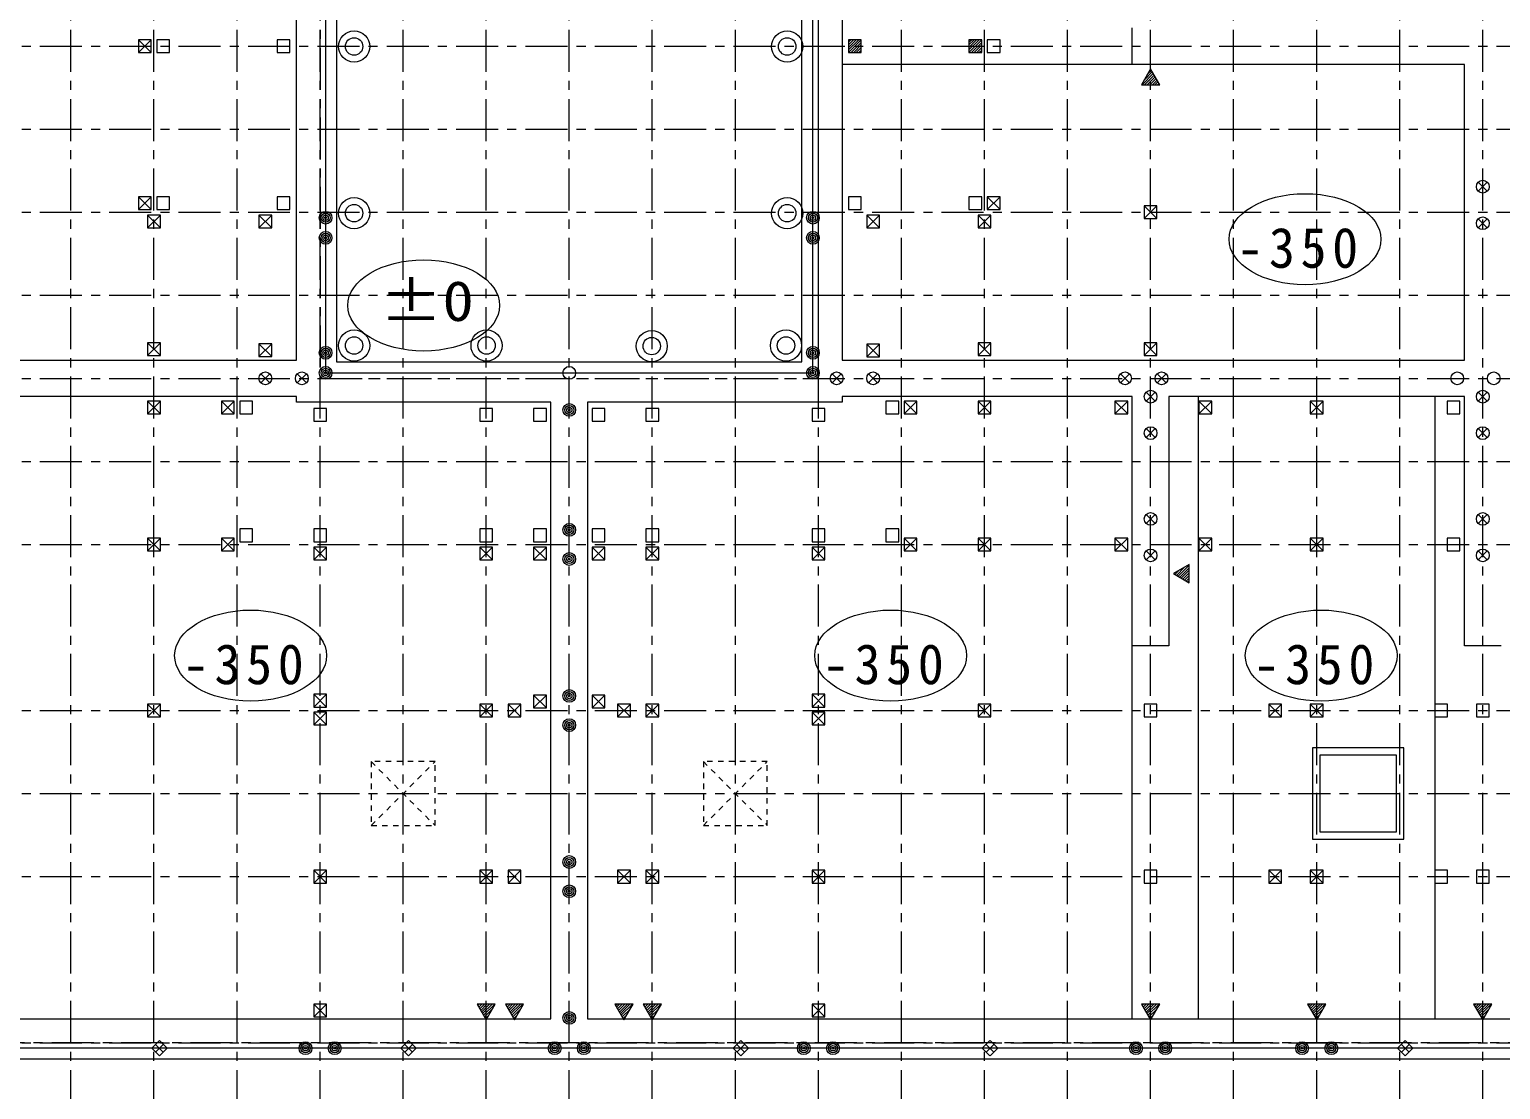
# Model space of a CAD drawing. Units: millimetres at full size, sheet at 1:50. Extents: x -17704 to 55037, y -1981 to 18549.
# Drawn here: x -5672 to 2388, y 6170 to 11978 of the extents above; entities that cross this region are included whole.
import ezdxf
from ezdxf.enums import TextEntityAlignment as Align

# ---------------------------------------------------------------- set-up
doc = ezdxf.new("R2010")
doc.units = ezdxf.units.MM
doc.header["$LTSCALE"] = 50
doc.linetypes.add('USER2', pattern=[7.6, 4.6, -1, 1, -1])
doc.linetypes.add('USER4', pattern=[1.2, 0.6, -0.6])
for name, color, linetype, lineweight in [('0-1_画層21', 30, 'Continuous', 18), ('3-0', 7, 'Continuous', 5), ('3-5', 6, 'Continuous', 15), ('8-0', 9, 'Continuous', 18)]:
    doc.layers.add(name, color=color, linetype=linetype, lineweight=lineweight)
doc.styles.add('ＭＳ ゴシック', font='')
doc.styles.get('ＭＳ ゴシック').set_extended_font_data('MS Gothic')

msp = doc.modelspace()

# ---------------------------------------------------------------- linework, layer by layer
at = {"layer": '0-1_画層21'}
for p, q in [((-1219.84, 16761.23), (-1219.84, 10166.24)), ((-3989.84, 16526.23), (-3989.84, 10156.24)), ((-4209.84, 10166.24), (-4209.84, 16306.23)), ((370.15, 11786.23), (370.15, 11986.23)), ((370.15, 11786.23), (-1219.84, 11786.23)), ((1480.15, 11786.23), (370.15, 11786.23)), ((2190.15, 11786.23), (1280.15, 11786.23)), ((2190.15, 10166.24), (2190.15, 11786.23)), ((-5799.84, 10166.24), (-4209.84, 10166.24)), ((-1219.84, 10166.24), (2190.15, 10166.24)), ((-4209.84, 9966.24), (-5799.84, 9966.24)), ((-2814.84, 9936.24), (-4209.84, 9936.24)), ((-2814.84, 6556.24), (-2814.84, 9936.24)), ((-2614.84, 9936.24), (-2614.84, 6556.24)), ((-1219.84, 9936.24), (-2614.84, 9936.24)), ((370.15, 9966.24), (-1219.84, 9966.24)), ((-1219.84, 9966.24), (-1219.84, 9936.24)), ((370.15, 8601.24), (370.15, 9966.24)), ((570.15, 9966.24), (570.15, 8601.24)), ((2190.15, 9966.24), (570.15, 9966.24)), ((730.15, 9966.24), (730.15, 8601.24)), ((2030.15, 8601.24), (2030.15, 9966.24)), ((2190.15, 8601.24), (2190.15, 9966.24)), ((730.15, 8701.24), (730.15, 6556.24)), ((2030.15, 6556.24), (2030.15, 8701.24)), ((370.15, 6556.24), (370.15, 8601.24)), ((570.15, 8601.24), (370.15, 8601.24)), ((2390.15, 8601.24), (2190.15, 8601.24)), ((-12594.83, 6556.24), (-2814.84, 6556.24)), ((-2614.84, 6556.24), (6710.14, 6556.24)), ((6930.14, 6336.24), (-12814.83, 6336.24))]:
    msp.add_line(p, q, dxfattribs=at)
msp.add_lwpolyline([(-3989.84, 10156.24), (-1439.84, 10156.24), (-1439.84, 16981.23)], dxfattribs=at)
at = {"layer": '3-0'}
for centre in [(1316.38, 10828.43), (-3512.18, 10465.77), (-4460.52, 8546.96), (-953.91, 8546.96), (1405.09, 8546.96)]:
    msp.add_ellipse(centre, major_axis=(416.1, 0), ratio=0.6, dxfattribs=at)
at = {"layer": '3-5'}
for centre, radius in [((-3893.46, 11884.56), 85.31), ((-3893.46, 11884.56), 47.77), ((-1520.85, 11884.56), 85.31), ((-1520.85, 11884.56), 47.77), ((-3893.46, 10971.16), 85.31), ((-1520.85, 10971.16), 85.31), ((-3893.46, 10971.16), 47.77), ((-1520.85, 10971.16), 47.77), ((-3893.46, 10246.1), 85.31), ((-3167.73, 10246.1), 85.31), ((-2262.87, 10242.94), 85.31), ((-1527.22, 10246.1), 85.31), ((-3893.46, 10246.1), 47.77), ((-3167.73, 10246.1), 47.77), ((-2262.87, 10242.94), 47.77), ((-2262.87, 10242.89), 47.77), ((-1527.22, 10246.1), 47.77)]:
    msp.add_circle(centre, radius, dxfattribs=at)
at = {"layer": '8-0', "linetype": 'USER2'}
for p, q in [((-5444.84, 4146.29), (-5444.84, 16943.73)), ((-4989.84, 4146.29), (-4989.84, 16943.73)), ((-4534.84, 4146.29), (-4534.84, 16943.73)), ((-4079.84, 4146.29), (-4079.84, 16943.73)), ((-3624.84, 4146.29), (-3624.84, 16943.73)), ((-3169.84, 4146.29), (-3169.84, 16943.73)), ((-2714.84, 4146.29), (-2714.84, 16943.73)), ((-2259.84, 4146.29), (-2259.84, 16943.73)), ((-1804.84, 4146.29), (-1804.84, 16943.73)), ((-1349.84, 4146.29), (-1349.84, 16943.73)), ((-894.85, 4146.29), (-894.85, 16943.73)), ((-439.85, 4146.29), (-439.85, 16943.73)), ((15.15, 4146.29), (15.15, 16943.73)), ((470.15, 4146.29), (470.15, 16943.73)), ((925.15, 4146.29), (925.15, 16943.73)), ((1380.15, 4146.29), (1380.15, 16943.73)), ((1835.15, 4146.29), (1835.15, 16943.73)), ((2290.15, 4146.29), (2290.15, 16943.73)), ((-16634.82, 11886.23), (7840.14, 11886.23)), ((-16634.82, 11431.23), (7840.14, 11431.23)), ((-16634.82, 10976.24), (7840.14, 10976.24)), ((-16634.82, 10521.24), (7840.14, 10521.24)), ((-16634.82, 10066.24), (7840.14, 10066.24)), ((-16634.82, 9611.24), (7840.14, 9611.24)), ((-16634.82, 9156.24), (7840.14, 9156.24)), ((-16634.82, 8246.24), (7840.14, 8246.24)), ((-16634.82, 7791.24), (7840.14, 7791.24)), ((-16634.82, 7336.24), (7840.14, 7336.24)), ((-16634.82, 6426.24), (7840.14, 6426.24))]:
    msp.add_line(p, q, dxfattribs=at)
at = {"layer": '8-0'}
for p, q in [((-5074.84, 11851.23), (-5004.84, 11921.23)), ((-5004.84, 11851.23), (-5074.84, 11921.23)), ((-1184.84, 11851.23), (-1114.84, 11921.23)), ((-1184.84, 11865.38), (-1128.99, 11921.23)), ((-1184.84, 11879.52), (-1143.13, 11921.23)), ((-1184.84, 11893.66), (-1157.27, 11921.23)), ((-1184.84, 11907.8), (-1171.41, 11921.23)), ((-1170.7, 11851.23), (-1114.84, 11907.09)), ((-1156.56, 11851.23), (-1114.84, 11892.95)), ((-1142.42, 11851.23), (-1114.84, 11878.81)), ((-1128.28, 11851.23), (-1114.84, 11864.67)), ((-524.85, 11851.23), (-454.85, 11921.23)), ((-524.85, 11865.38), (-468.99, 11921.23)), ((-524.85, 11879.52), (-483.13, 11921.23)), ((-524.85, 11893.66), (-497.27, 11921.23)), ((-524.85, 11907.8), (-511.41, 11921.23)), ((-510.7, 11851.23), (-454.85, 11907.09)), ((-496.56, 11851.23), (-454.85, 11892.95)), ((-482.42, 11851.23), (-454.85, 11878.81)), ((-468.28, 11851.23), (-454.85, 11864.67)), ((423.57, 11674.63), (484.8, 11735.86)), ((434.81, 11700.01), (479.62, 11744.83)), ((437.71, 11674.63), (489.98, 11726.9)), ((451.85, 11674.63), (495.15, 11717.93)), ((454.13, 11733.47), (474.45, 11753.8)), ((465.99, 11674.63), (500.33, 11708.97)), ((480.14, 11674.63), (505.51, 11700)), ((494.28, 11674.63), (510.68, 11691.04)), ((508.42, 11674.63), (515.86, 11682.07)), ((2265.4, 11091.49), (2314.9, 11140.98)), ((2314.9, 11091.49), (2265.4, 11140.98)), ((-5074.84, 10991.24), (-5004.84, 11061.24)), ((-5004.84, 10991.24), (-5074.84, 11061.24)), ((-424.85, 10991.24), (-354.85, 11061.24)), ((-354.85, 10991.24), (-424.85, 11061.24)), ((435.15, 10941.24), (505.15, 11011.24)), ((505.15, 10941.24), (435.15, 11011.24)), ((-5024.84, 10891.24), (-4954.84, 10961.24)), ((-4954.84, 10891.24), (-5024.84, 10961.24)), ((-4414.84, 10891.24), (-4344.84, 10961.24)), ((-4344.84, 10891.24), (-4414.84, 10961.24)), ((-1084.84, 10891.24), (-1014.85, 10961.24)), ((-1014.85, 10891.24), (-1084.84, 10961.24)), ((-474.85, 10891.24), (-404.85, 10961.24)), ((-404.85, 10891.24), (-474.85, 10961.24)), ((2265.4, 10891.49), (2314.9, 10940.98)), ((2314.9, 10891.49), (2265.4, 10940.98)), ((-5024.84, 10191.24), (-4954.84, 10261.24)), ((-4954.84, 10191.24), (-5024.84, 10261.24)), ((-4414.84, 10185.54), (-4344.84, 10255.54)), ((-4344.84, 10185.54), (-4414.84, 10255.54)), ((-1084.84, 10184.06), (-1014.85, 10254.06)), ((-1014.85, 10184.06), (-1084.84, 10254.06)), ((-474.85, 10191.24), (-404.85, 10261.24)), ((-404.85, 10191.24), (-474.85, 10261.24)), ((435.15, 10191.24), (505.15, 10261.24)), ((505.15, 10191.24), (435.15, 10261.24)), ((-4404.59, 10041.49), (-4355.09, 10090.99)), ((-4355.09, 10041.49), (-4404.59, 10090.99)), ((-4204.59, 10041.49), (-4155.09, 10090.99)), ((-4155.09, 10041.49), (-4204.59, 10090.99)), ((-4049.84, 10096.24), (-1379.84, 10096.24)), ((-1274.59, 10041.49), (-1225.1, 10090.99)), ((-1225.1, 10041.49), (-1274.59, 10090.99)), ((-1074.59, 10041.49), (-1025.1, 10090.99)), ((-1025.1, 10041.49), (-1074.59, 10090.99)), ((305.4, 10041.49), (354.9, 10090.99)), ((354.9, 10041.49), (305.4, 10090.99)), ((505.4, 10041.49), (554.9, 10090.99)), ((554.9, 10041.49), (505.4, 10090.99)), ((-5024.84, 9871.24), (-4954.84, 9941.24)), ((-4954.84, 9871.24), (-5024.84, 9941.24)), ((-4619.84, 9871.24), (-4549.84, 9941.24)), ((-4549.84, 9871.24), (-4619.84, 9941.24)), ((-4209.84, 9936.24), (-4209.84, 9966.24)), ((-879.85, 9871.24), (-809.85, 9941.24)), ((-809.85, 9871.24), (-879.85, 9941.24)), ((-474.85, 9871.24), (-404.85, 9941.24)), ((-404.85, 9871.24), (-474.85, 9941.24)), ((275.15, 9871.24), (345.15, 9941.24)), ((345.15, 9871.24), (275.15, 9941.24)), ((445.4, 9941.49), (494.9, 9990.99)), ((494.9, 9941.49), (445.4, 9990.99)), ((735.15, 9871.24), (805.15, 9941.24)), ((805.15, 9871.24), (735.15, 9941.24)), ((1345.15, 9871.24), (1415.15, 9941.24)), ((1415.15, 9871.24), (1345.15, 9941.24)), ((2265.4, 9941.49), (2314.9, 9990.99)), ((2314.9, 9941.49), (2265.4, 9990.99)), ((445.4, 9741.49), (494.9, 9790.99)), ((494.9, 9741.49), (445.4, 9790.99)), ((2265.4, 9741.49), (2314.9, 9790.99)), ((2314.9, 9741.49), (2265.4, 9790.99)), ((445.4, 9271.49), (494.9, 9320.99)), ((494.9, 9271.49), (445.4, 9320.99)), ((2265.4, 9271.49), (2314.9, 9320.99)), ((2314.9, 9271.49), (2265.4, 9320.99)), ((-5024.84, 9121.24), (-4954.84, 9191.24)), ((-4954.84, 9121.24), (-5024.84, 9191.24)), ((-4619.84, 9121.24), (-4549.84, 9191.24)), ((-4549.84, 9121.24), (-4619.84, 9191.24)), ((-879.85, 9121.24), (-809.85, 9191.24)), ((-809.85, 9121.24), (-879.85, 9191.24)), ((-474.85, 9121.24), (-404.85, 9191.24)), ((-404.85, 9121.24), (-474.85, 9191.24)), ((275.15, 9121.24), (345.15, 9191.24)), ((345.15, 9121.24), (275.15, 9191.24)), ((735.15, 9121.24), (805.15, 9191.24)), ((805.15, 9121.24), (735.15, 9191.24)), ((1345.15, 9121.24), (1415.15, 9191.24)), ((1415.15, 9121.24), (1345.15, 9191.24)), ((-4114.84, 9071.24), (-4044.84, 9141.24)), ((-4044.84, 9071.24), (-4114.84, 9141.24)), ((-3204.84, 9071.24), (-3134.84, 9141.24)), ((-3134.84, 9071.24), (-3204.84, 9141.24)), ((-2909.84, 9071.24), (-2839.84, 9141.24)), ((-2839.84, 9071.24), (-2909.84, 9141.24)), ((-2589.84, 9071.24), (-2519.84, 9141.24)), ((-2519.84, 9071.24), (-2589.84, 9141.24)), ((-2294.84, 9071.24), (-2224.84, 9141.24)), ((-2224.84, 9071.24), (-2294.84, 9141.24)), ((-1384.84, 9071.24), (-1314.84, 9141.24)), ((-1314.84, 9071.24), (-1384.84, 9141.24)), ((445.4, 9071.49), (494.9, 9120.99)), ((494.9, 9071.49), (445.4, 9120.99)), ((2265.4, 9071.49), (2314.9, 9120.99)), ((2314.9, 9071.49), (2265.4, 9120.99)), ((611.56, 8986.77), (656.37, 9031.58)), ((620.52, 8981.59), (681.76, 9042.82)), ((629.49, 8976.41), (681.76, 9028.68)), ((602.59, 8991.94), (622.91, 9012.27)), ((638.45, 8971.24), (681.76, 9014.54)), ((647.42, 8966.06), (681.76, 9000.4)), ((656.39, 8960.89), (681.76, 8986.26)), ((665.35, 8955.71), (681.76, 8972.11)), ((674.32, 8950.53), (681.76, 8957.97)), ((-4114.84, 8265.5), (-4044.84, 8335.5)), ((-4044.84, 8265.5), (-4114.84, 8335.5)), ((-2909.84, 8261.24), (-2839.84, 8331.24)), ((-2839.84, 8261.24), (-2909.84, 8331.24)), ((-2589.84, 8261.24), (-2519.84, 8331.24)), ((-2519.84, 8261.24), (-2589.84, 8331.24)), ((-1384.84, 8265.5), (-1314.84, 8335.5)), ((-1314.84, 8265.5), (-1384.84, 8335.5)), ((-5024.84, 8211.24), (-4954.84, 8281.24)), ((-4954.84, 8211.24), (-5024.84, 8281.24)), ((-4114.84, 8168.24), (-4044.84, 8238.24)), ((-4044.84, 8168.24), (-4114.84, 8238.24)), ((-3204.84, 8211.24), (-3134.84, 8281.24)), ((-3134.84, 8211.24), (-3204.84, 8281.24)), ((-3049.84, 8211.24), (-2979.84, 8281.24)), ((-2979.84, 8211.24), (-3049.84, 8281.24)), ((-2449.84, 8211.24), (-2379.84, 8281.24)), ((-2379.84, 8211.24), (-2449.84, 8281.24)), ((-2294.84, 8211.24), (-2224.84, 8281.24)), ((-2224.84, 8211.24), (-2294.84, 8281.24)), ((-1384.84, 8168.24), (-1314.84, 8238.24)), ((-1314.84, 8168.24), (-1384.84, 8238.24)), ((-474.85, 8211.24), (-404.85, 8281.24)), ((-404.85, 8211.24), (-474.85, 8281.24)), ((1117.65, 8211.24), (1187.65, 8281.24)), ((1187.65, 8211.24), (1117.65, 8281.24)), ((1345.15, 8211.24), (1415.15, 8281.24)), ((1415.15, 8211.24), (1345.15, 8281.24)), ((-4114.84, 7301.24), (-4044.84, 7371.24)), ((-4044.84, 7301.24), (-4114.84, 7371.24)), ((-3204.84, 7301.24), (-3134.84, 7371.24)), ((-3134.84, 7301.24), (-3204.84, 7371.24)), ((-3049.84, 7301.24), (-2979.84, 7371.24)), ((-2979.84, 7301.24), (-3049.84, 7371.24)), ((-2449.84, 7301.24), (-2379.84, 7371.24)), ((-2379.84, 7301.24), (-2449.84, 7371.24)), ((-2294.84, 7301.24), (-2224.84, 7371.24)), ((-2224.84, 7301.24), (-2294.84, 7371.24)), ((-1384.84, 7301.24), (-1314.84, 7371.24)), ((-1314.84, 7301.24), (-1384.84, 7371.24)), ((1117.65, 7301.24), (1187.65, 7371.24)), ((1187.65, 7301.24), (1117.65, 7371.24)), ((1345.15, 7301.24), (1415.15, 7371.24)), ((1415.15, 7301.24), (1345.15, 7371.24)), ((-4114.84, 6567.65), (-4044.84, 6637.65)), ((-4044.84, 6567.65), (-4114.84, 6637.65)), ((-3215.55, 6630.41), (-3208.11, 6637.84)), ((-3210.37, 6621.44), (-3193.97, 6637.84)), ((-3205.19, 6612.47), (-3179.83, 6637.84)), ((-3200.02, 6603.51), (-3165.68, 6637.84)), ((-3194.84, 6594.54), (-3151.54, 6637.84)), ((-3189.67, 6585.58), (-3137.4, 6637.84)), ((-3184.49, 6576.61), (-3123.26, 6637.84)), ((-3179.31, 6567.65), (-3134.5, 6612.46)), ((-3060.55, 6630.41), (-3053.11, 6637.84)), ((-3055.37, 6621.44), (-3038.97, 6637.84)), ((-3050.2, 6612.47), (-3024.83, 6637.84)), ((-3045.02, 6603.51), (-3010.68, 6637.84)), ((-3039.84, 6594.54), (-2996.54, 6637.84)), ((-3034.67, 6585.58), (-2982.4, 6637.84)), ((-3029.49, 6576.61), (-2968.26, 6637.84)), ((-3024.31, 6567.65), (-2979.5, 6612.46)), ((-2460.55, 6630.41), (-2453.11, 6637.84)), ((-2455.37, 6621.44), (-2438.97, 6637.84)), ((-2450.2, 6612.47), (-2424.83, 6637.84)), ((-2445.02, 6603.51), (-2410.68, 6637.84)), ((-2439.84, 6594.54), (-2396.54, 6637.84)), ((-2434.67, 6585.58), (-2382.4, 6637.84)), ((-2429.49, 6576.61), (-2368.26, 6637.84)), ((-2424.31, 6567.65), (-2379.5, 6612.46)), ((-2305.55, 6630.41), (-2298.11, 6637.84)), ((-2300.37, 6621.44), (-2283.97, 6637.84)), ((-2295.2, 6612.47), (-2269.83, 6637.84)), ((-2290.02, 6603.51), (-2255.68, 6637.84)), ((-2284.84, 6594.54), (-2241.54, 6637.84)), ((-2279.67, 6585.58), (-2227.4, 6637.84)), ((-2274.49, 6576.61), (-2213.26, 6637.84)), ((-2269.31, 6567.65), (-2224.5, 6612.46)), ((-1384.84, 6567.65), (-1314.84, 6637.65)), ((-1314.84, 6567.65), (-1384.84, 6637.65)), ((424.45, 6630.41), (431.89, 6637.84)), ((429.62, 6621.44), (446.03, 6637.84)), ((434.8, 6612.47), (460.17, 6637.84)), ((439.98, 6603.51), (474.31, 6637.84)), ((445.15, 6594.54), (488.45, 6637.84)), ((450.33, 6585.58), (502.6, 6637.84)), ((455.51, 6576.61), (516.74, 6637.84)), ((460.68, 6567.65), (505.5, 6612.46)), ((1334.45, 6630.41), (1341.88, 6637.84)), ((1339.62, 6621.44), (1356.03, 6637.84)), ((1344.8, 6612.47), (1370.17, 6637.84)), ((1349.98, 6603.51), (1384.31, 6637.84)), ((1355.15, 6594.54), (1398.45, 6637.84)), ((1360.33, 6585.58), (1412.6, 6637.84)), ((1365.5, 6576.61), (1426.74, 6637.84)), ((1370.68, 6567.65), (1415.5, 6612.46)), ((2244.45, 6630.41), (2251.88, 6637.84)), ((2249.62, 6621.44), (2266.03, 6637.84)), ((2254.8, 6612.47), (2280.17, 6637.84)), ((2259.97, 6603.51), (2294.31, 6637.84)), ((2265.15, 6594.54), (2308.45, 6637.84)), ((2270.33, 6585.58), (2322.59, 6637.84)), ((2275.5, 6576.61), (2336.74, 6637.84)), ((2280.68, 6567.65), (2325.5, 6612.46)), ((-3174.14, 6558.68), (-3153.82, 6579)), ((-3019.14, 6558.68), (-2998.82, 6579)), ((-2419.14, 6558.68), (-2398.82, 6579)), ((-2264.14, 6558.68), (-2243.82, 6579)), ((465.86, 6558.68), (486.18, 6579)), ((1375.86, 6558.68), (1396.18, 6579)), ((2285.86, 6558.68), (2306.18, 6579)), ((-5002.05, 6396.45), (-4960.05, 6438.45)), ((-4960.05, 6354.03), (-5002.05, 6396.03)), ((-4980.84, 6375.24), (-4938.84, 6417.24)), ((-4938.84, 6375.24), (-4980.84, 6417.24)), ((-4917.63, 6396.45), (-4959.63, 6438.45)), ((-4959.63, 6354.03), (-4917.63, 6396.03)), ((-3637.05, 6396.45), (-3595.05, 6438.45)), ((-3595.05, 6354.03), (-3637.05, 6396.03)), ((-3615.84, 6375.24), (-3573.84, 6417.24)), ((-3573.84, 6375.24), (-3615.84, 6417.24)), ((-3552.63, 6396.45), (-3594.63, 6438.45)), ((-3594.63, 6354.03), (-3552.63, 6396.03)), ((-1817.06, 6396.45), (-1775.06, 6438.45)), ((-1775.06, 6354.03), (-1817.06, 6396.03)), ((-1795.84, 6375.24), (-1753.84, 6417.24)), ((-1753.84, 6375.24), (-1795.84, 6417.24)), ((-1732.63, 6396.45), (-1774.63, 6438.45)), ((-1774.63, 6354.03), (-1732.63, 6396.03)), ((-452.06, 6396.45), (-410.06, 6438.45)), ((-410.06, 6354.03), (-452.06, 6396.03)), ((-430.85, 6375.24), (-388.85, 6417.24)), ((-388.85, 6375.24), (-430.85, 6417.24)), ((-367.63, 6396.45), (-409.63, 6438.45)), ((-409.63, 6354.03), (-367.63, 6396.03)), ((1822.94, 6396.45), (1864.94, 6438.45)), ((1864.94, 6354.03), (1822.94, 6396.03)), ((1844.15, 6375.24), (1886.15, 6417.24)), ((1886.15, 6375.24), (1844.15, 6417.24)), ((1907.36, 6396.45), (1865.36, 6438.45)), ((1865.36, 6354.03), (1907.36, 6396.03))]:
    msp.add_line(p, q, dxfattribs=at)
at = {"layer": '8-0', "linetype": 'USER4'}
for p, q in [((-3799.84, 7616.24), (-3449.84, 7966.24)), ((-3799.84, 7966.24), (-3449.84, 7616.24)), ((-1979.84, 7616.24), (-1629.84, 7966.24)), ((-1979.84, 7966.24), (-1629.84, 7616.24))]:
    msp.add_line(p, q, dxfattribs=at)
at = {"layer": '8-0', "linetype": 'USER2'}
msp.add_lwpolyline([(-12724.83, 14616.23), (-6354.84, 14616.23), (-6354.84, 16436.23), (-4079.84, 16436.23), (-4079.84, 10066.24), (-1349.84, 10066.24), (-1349.84, 16891.23), (3655.15, 16891.23), (3655.15, 15526.23), (5475.15, 15526.23), (5475.15, 12341.23), (4565.15, 12341.23), (4565.15, 9156.24), (6840.14, 9156.24), (6840.14, 6426.24), (-12724.83, 6426.24)], close=True, dxfattribs=at)
at = {"layer": '8-0'}
for points in [[(-1379.84, 10096.24), (-1379.84, 16921.23), (3685.15, 16921.23), (3685.15, 15556.23), (5505.15, 15556.23), (5505.15, 12311.23), (4595.15, 12311.23), (4595.15, 9186.24)], [(-6384.84, 14646.23), (-6384.84, 16466.23), (-4049.84, 16466.23), (-4049.84, 10096.24)], [(6870.14, 9186.24), (6870.14, 6396.24), (-12754.83, 6396.24), (-13664.83, 6396.24)]]:
    msp.add_lwpolyline(points, dxfattribs=at)
for points in [[(-5074.84, 11851.23), (-5004.84, 11851.23), (-5004.84, 11921.23), (-5074.84, 11921.23)], [(-4974.84, 11851.23), (-4904.84, 11851.23), (-4904.84, 11921.23), (-4974.84, 11921.23)], [(-4314.84, 11851.23), (-4244.84, 11851.23), (-4244.84, 11921.23), (-4314.84, 11921.23)], [(-1184.84, 11851.23), (-1114.84, 11851.23), (-1114.84, 11921.23), (-1184.84, 11921.23)], [(-524.85, 11851.23), (-454.85, 11851.23), (-454.85, 11921.23), (-524.85, 11921.23)], [(-424.85, 11851.23), (-354.85, 11851.23), (-354.85, 11921.23), (-424.85, 11921.23)], [(470.15, 11761.23), (420.15, 11674.63), (520.15, 11674.63)], [(-5074.84, 10991.24), (-5004.84, 10991.24), (-5004.84, 11061.24), (-5074.84, 11061.24)], [(-4974.84, 10991.24), (-4904.84, 10991.24), (-4904.84, 11061.24), (-4974.84, 11061.24)], [(-4314.84, 10991.24), (-4244.84, 10991.24), (-4244.84, 11061.24), (-4314.84, 11061.24)], [(-1184.84, 10991.24), (-1114.84, 10991.24), (-1114.84, 11061.24), (-1184.84, 11061.24)], [(-524.85, 10991.24), (-454.85, 10991.24), (-454.85, 11061.24), (-524.85, 11061.24)], [(-424.85, 10991.24), (-354.85, 10991.24), (-354.85, 11061.24), (-424.85, 11061.24)], [(435.15, 10941.24), (505.15, 10941.24), (505.15, 11011.24), (435.15, 11011.24)], [(-5024.84, 10891.24), (-4954.84, 10891.24), (-4954.84, 10961.24), (-5024.84, 10961.24)], [(-4414.84, 10891.24), (-4344.84, 10891.24), (-4344.84, 10961.24), (-4414.84, 10961.24)], [(-1084.84, 10891.24), (-1014.85, 10891.24), (-1014.85, 10961.24), (-1084.84, 10961.24)], [(-474.85, 10891.24), (-404.85, 10891.24), (-404.85, 10961.24), (-474.85, 10961.24)], [(-5024.84, 10191.24), (-4954.84, 10191.24), (-4954.84, 10261.24), (-5024.84, 10261.24)], [(-4414.84, 10185.54), (-4344.84, 10185.54), (-4344.84, 10255.54), (-4414.84, 10255.54)], [(-1084.84, 10184.06), (-1014.85, 10184.06), (-1014.85, 10254.06), (-1084.84, 10254.06)], [(-474.85, 10191.24), (-404.85, 10191.24), (-404.85, 10261.24), (-474.85, 10261.24)], [(435.15, 10191.24), (505.15, 10191.24), (505.15, 10261.24), (435.15, 10261.24)], [(-5024.84, 9871.24), (-4954.84, 9871.24), (-4954.84, 9941.24), (-5024.84, 9941.24)], [(-4619.84, 9871.24), (-4549.84, 9871.24), (-4549.84, 9941.24), (-4619.84, 9941.24)], [(-4519.84, 9871.24), (-4449.84, 9871.24), (-4449.84, 9941.24), (-4519.84, 9941.24)], [(-979.85, 9871.24), (-909.85, 9871.24), (-909.85, 9941.24), (-979.85, 9941.24)], [(-879.85, 9871.24), (-809.85, 9871.24), (-809.85, 9941.24), (-879.85, 9941.24)], [(-474.85, 9871.24), (-404.85, 9871.24), (-404.85, 9941.24), (-474.85, 9941.24)], [(275.15, 9871.24), (345.15, 9871.24), (345.15, 9941.24), (275.15, 9941.24)], [(735.15, 9871.24), (805.15, 9871.24), (805.15, 9941.24), (735.15, 9941.24)], [(1345.15, 9871.24), (1415.15, 9871.24), (1415.15, 9941.24), (1345.15, 9941.24)], [(2095.15, 9871.24), (2165.15, 9871.24), (2165.15, 9941.24), (2095.15, 9941.24)], [(-4114.84, 9831.24), (-4044.84, 9831.24), (-4044.84, 9901.24), (-4114.84, 9901.24)], [(-3204.84, 9831.24), (-3134.84, 9831.24), (-3134.84, 9901.24), (-3204.84, 9901.24)], [(-2909.84, 9831.24), (-2839.84, 9831.24), (-2839.84, 9901.24), (-2909.84, 9901.24)], [(-2589.84, 9831.24), (-2519.84, 9831.24), (-2519.84, 9901.24), (-2589.84, 9901.24)], [(-2294.84, 9831.24), (-2224.84, 9831.24), (-2224.84, 9901.24), (-2294.84, 9901.24)], [(-1384.84, 9831.24), (-1314.84, 9831.24), (-1314.84, 9901.24), (-1384.84, 9901.24)], [(-5024.84, 9121.24), (-4954.84, 9121.24), (-4954.84, 9191.24), (-5024.84, 9191.24)], [(-4619.84, 9121.24), (-4549.84, 9121.24), (-4549.84, 9191.24), (-4619.84, 9191.24)], [(-4519.84, 9171.24), (-4449.84, 9171.24), (-4449.84, 9241.24), (-4519.84, 9241.24)], [(-4114.84, 9171.24), (-4044.84, 9171.24), (-4044.84, 9241.24), (-4114.84, 9241.24)], [(-3204.84, 9171.24), (-3134.84, 9171.24), (-3134.84, 9241.24), (-3204.84, 9241.24)], [(-2909.84, 9171.24), (-2839.84, 9171.24), (-2839.84, 9241.24), (-2909.84, 9241.24)], [(-2589.84, 9171.24), (-2519.84, 9171.24), (-2519.84, 9241.24), (-2589.84, 9241.24)], [(-2294.84, 9171.24), (-2224.84, 9171.24), (-2224.84, 9241.24), (-2294.84, 9241.24)], [(-1384.84, 9171.24), (-1314.84, 9171.24), (-1314.84, 9241.24), (-1384.84, 9241.24)], [(-979.85, 9171.24), (-909.85, 9171.24), (-909.85, 9241.24), (-979.85, 9241.24)], [(-879.85, 9121.24), (-809.85, 9121.24), (-809.85, 9191.24), (-879.85, 9191.24)], [(-474.85, 9121.24), (-404.85, 9121.24), (-404.85, 9191.24), (-474.85, 9191.24)], [(275.15, 9121.24), (345.15, 9121.24), (345.15, 9191.24), (275.15, 9191.24)], [(735.15, 9121.24), (805.15, 9121.24), (805.15, 9191.24), (735.15, 9191.24)], [(1345.15, 9121.24), (1415.15, 9121.24), (1415.15, 9191.24), (1345.15, 9191.24)], [(2095.15, 9121.24), (2165.15, 9121.24), (2165.15, 9191.24), (2095.15, 9191.24)], [(-4114.84, 9071.24), (-4044.84, 9071.24), (-4044.84, 9141.24), (-4114.84, 9141.24)], [(-3204.84, 9071.24), (-3134.84, 9071.24), (-3134.84, 9141.24), (-3204.84, 9141.24)], [(-2909.84, 9071.24), (-2839.84, 9071.24), (-2839.84, 9141.24), (-2909.84, 9141.24)], [(-2589.84, 9071.24), (-2519.84, 9071.24), (-2519.84, 9141.24), (-2589.84, 9141.24)], [(-2294.84, 9071.24), (-2224.84, 9071.24), (-2224.84, 9141.24), (-2294.84, 9141.24)], [(-1384.84, 9071.24), (-1314.84, 9071.24), (-1314.84, 9141.24), (-1384.84, 9141.24)], [(595.15, 8996.24), (681.76, 8946.24), (681.76, 9046.24)], [(-4114.84, 8265.5), (-4044.84, 8265.5), (-4044.84, 8335.5), (-4114.84, 8335.5)], [(-2909.84, 8261.24), (-2839.84, 8261.24), (-2839.84, 8331.24), (-2909.84, 8331.24)], [(-2589.84, 8261.24), (-2519.84, 8261.24), (-2519.84, 8331.24), (-2589.84, 8331.24)], [(-1384.84, 8265.5), (-1314.84, 8265.5), (-1314.84, 8335.5), (-1384.84, 8335.5)], [(-5024.84, 8211.24), (-4954.84, 8211.24), (-4954.84, 8281.24), (-5024.84, 8281.24)], [(-4114.84, 8168.24), (-4044.84, 8168.24), (-4044.84, 8238.24), (-4114.84, 8238.24)], [(-3204.84, 8211.24), (-3134.84, 8211.24), (-3134.84, 8281.24), (-3204.84, 8281.24)], [(-3049.84, 8211.24), (-2979.84, 8211.24), (-2979.84, 8281.24), (-3049.84, 8281.24)], [(-2449.84, 8211.24), (-2379.84, 8211.24), (-2379.84, 8281.24), (-2449.84, 8281.24)], [(-2294.84, 8211.24), (-2224.84, 8211.24), (-2224.84, 8281.24), (-2294.84, 8281.24)], [(-1384.84, 8168.24), (-1314.84, 8168.24), (-1314.84, 8238.24), (-1384.84, 8238.24)], [(-474.85, 8211.24), (-404.85, 8211.24), (-404.85, 8281.24), (-474.85, 8281.24)], [(435.15, 8211.24), (505.15, 8211.24), (505.15, 8281.24), (435.15, 8281.24)], [(1117.65, 8211.24), (1187.65, 8211.24), (1187.65, 8281.24), (1117.65, 8281.24)], [(1345.15, 8211.24), (1415.15, 8211.24), (1415.15, 8281.24), (1345.15, 8281.24)], [(2027.65, 8211.24), (2097.65, 8211.24), (2097.65, 8281.24), (2027.65, 8281.24)], [(2255.15, 8211.24), (2325.15, 8211.24), (2325.15, 8281.24), (2255.15, 8281.24)], [(1857.15, 8041.24), (1357.15, 8041.24), (1357.15, 7541.24), (1857.15, 7541.24)], [(1817.15, 8001.24), (1397.15, 8001.24), (1397.15, 7581.24), (1817.15, 7581.24)], [(-4114.84, 7301.24), (-4044.84, 7301.24), (-4044.84, 7371.24), (-4114.84, 7371.24)], [(-3204.84, 7301.24), (-3134.84, 7301.24), (-3134.84, 7371.24), (-3204.84, 7371.24)], [(-3049.84, 7301.24), (-2979.84, 7301.24), (-2979.84, 7371.24), (-3049.84, 7371.24)], [(-2449.84, 7301.24), (-2379.84, 7301.24), (-2379.84, 7371.24), (-2449.84, 7371.24)], [(-2294.84, 7301.24), (-2224.84, 7301.24), (-2224.84, 7371.24), (-2294.84, 7371.24)], [(-1384.84, 7301.24), (-1314.84, 7301.24), (-1314.84, 7371.24), (-1384.84, 7371.24)], [(435.15, 7301.24), (505.15, 7301.24), (505.15, 7371.24), (435.15, 7371.24)], [(1117.65, 7301.24), (1187.65, 7301.24), (1187.65, 7371.24), (1117.65, 7371.24)], [(1345.15, 7301.24), (1415.15, 7301.24), (1415.15, 7371.24), (1345.15, 7371.24)], [(2027.65, 7301.24), (2097.65, 7301.24), (2097.65, 7371.24), (2027.65, 7371.24)], [(2255.15, 7301.24), (2325.15, 7301.24), (2325.15, 7371.24), (2255.15, 7371.24)], [(-4114.84, 6567.65), (-4044.84, 6567.65), (-4044.84, 6637.65), (-4114.84, 6637.65)], [(-3169.84, 6551.24), (-3119.84, 6637.84), (-3219.84, 6637.84)], [(-3014.84, 6551.24), (-2964.84, 6637.84), (-3064.84, 6637.84)], [(-2414.84, 6551.24), (-2364.84, 6637.84), (-2464.84, 6637.84)], [(-2259.84, 6551.24), (-2209.84, 6637.84), (-2309.84, 6637.84)], [(-1384.84, 6567.65), (-1314.84, 6567.65), (-1314.84, 6637.65), (-1384.84, 6637.65)], [(470.15, 6551.24), (520.15, 6637.84), (420.15, 6637.84)], [(1380.15, 6551.24), (1430.15, 6637.84), (1330.15, 6637.84)], [(2290.15, 6551.24), (2340.15, 6637.84), (2240.15, 6637.84)]]:
    msp.add_lwpolyline(points, close=True, dxfattribs=at)
at = {"layer": '8-0', "linetype": 'USER4'}
for points in [[(-3449.84, 7966.24), (-3799.84, 7966.24), (-3799.84, 7616.24), (-3449.84, 7616.24)], [(-1629.84, 7966.24), (-1979.84, 7966.24), (-1979.84, 7616.24), (-1629.84, 7616.24)]]:
    msp.add_lwpolyline(points, close=True, dxfattribs=at)
at = {"layer": '8-0'}
for centre, radius in [((2290.15, 11116.24), 35), ((-4049.84, 10946.24), 35), ((-4049.84, 10946.24), 25), ((-1379.84, 10946.24), 35), ((-1379.84, 10946.24), 25), ((-4049.84, 10946.24), 15), ((-4049.84, 10946.24), 5), ((-1379.84, 10946.24), 15), ((-1379.84, 10946.24), 5), ((2290.15, 10916.24), 35), ((-4049.84, 10836.24), 35), ((-4049.84, 10836.24), 25), ((-4049.84, 10836.24), 15), ((-4049.84, 10836.24), 5), ((-1379.84, 10836.24), 35), ((-1379.84, 10836.24), 25), ((-1379.84, 10836.24), 15), ((-1379.84, 10836.24), 5), ((-4049.84, 10206.24), 35), ((-1379.84, 10206.24), 35), ((-4049.84, 10206.24), 25), ((-4049.84, 10206.24), 15), ((-4049.84, 10206.24), 5), ((-1379.84, 10206.24), 25), ((-1379.84, 10206.24), 15), ((-1379.84, 10206.24), 5), ((-4379.84, 10066.24), 35), ((-4179.84, 10066.24), 35), ((-4049.84, 10096.24), 35), ((-4049.84, 10096.24), 25), ((-4049.84, 10096.24), 15), ((-4049.84, 10096.24), 5), ((-2714.84, 10096.24), 35), ((-1379.84, 10096.24), 35), ((-1379.84, 10096.24), 25), ((-1379.84, 10096.24), 15), ((-1379.84, 10096.24), 5), ((-1249.84, 10066.24), 35), ((-1049.85, 10066.24), 35), ((330.15, 10066.24), 35), ((530.15, 10066.24), 35), ((2150.15, 10066.24), 35), ((2350.15, 10066.24), 35), ((470.15, 9966.24), 35), ((2290.15, 9966.24), 35), ((-2714.84, 9893.24), 35), ((-2714.84, 9893.24), 25), ((-2714.84, 9893.24), 15), ((-2714.84, 9893.24), 5), ((470.15, 9766.24), 35), ((2290.15, 9766.24), 35), ((-2714.84, 9236.24), 35), ((470.15, 9296.24), 35), ((2290.15, 9296.24), 35), ((-2714.84, 9236.24), 25), ((-2714.84, 9236.24), 15), ((-2714.84, 9236.24), 5), ((-2714.84, 9076.24), 35), ((470.15, 9096.24), 35), ((2290.15, 9096.24), 35), ((-2714.84, 9076.24), 25), ((-2714.84, 9076.24), 15), ((-2714.84, 9076.24), 5), ((-2714.84, 8326.24), 35), ((-2714.84, 8326.24), 25), ((-2714.84, 8326.24), 15), ((-2714.84, 8326.24), 5), ((-2714.84, 8166.24), 35), ((-2714.84, 8166.24), 25), ((-2714.84, 8166.24), 15), ((-2714.84, 8166.24), 5), ((-2714.84, 7416.24), 35), ((-2714.84, 7416.24), 25), ((-2714.84, 7416.24), 15), ((-2714.84, 7416.24), 5), ((-2714.84, 7256.24), 35), ((-2714.84, 7256.24), 25), ((-2714.84, 7256.24), 15), ((-2714.84, 7256.24), 5), ((-2714.84, 6562.24), 35), ((-2714.84, 6562.24), 25), ((-2714.84, 6562.24), 15), ((-2714.84, 6562.24), 5), ((-4159.84, 6396.24), 35), ((-4159.84, 6396.24), 25), ((-4159.84, 6396.24), 15), ((-4159.84, 6396.24), 5), ((-3999.84, 6396.24), 35), ((-3999.84, 6396.24), 25), ((-3999.84, 6396.24), 15), ((-3999.84, 6396.24), 5), ((-2794.84, 6396.24), 35), ((-2794.84, 6396.24), 25), ((-2794.84, 6396.24), 15), ((-2794.84, 6396.24), 5), ((-2634.84, 6396.24), 35), ((-2634.84, 6396.24), 25), ((-2634.84, 6396.24), 15), ((-2634.84, 6396.24), 5), ((-1429.84, 6396.24), 35), ((-1429.84, 6396.24), 25), ((-1429.84, 6396.24), 15), ((-1429.84, 6396.24), 5), ((-1269.84, 6396.24), 35), ((-1269.84, 6396.24), 25), ((-1269.84, 6396.24), 15), ((-1269.84, 6396.24), 5), ((390.15, 6396.24), 35), ((390.15, 6396.24), 25), ((390.15, 6396.24), 15), ((390.15, 6396.24), 5), ((550.15, 6396.24), 35), ((550.15, 6396.24), 25), ((550.15, 6396.24), 15), ((550.15, 6396.24), 5), ((1300.15, 6396.24), 35), ((1300.15, 6396.24), 25), ((1300.15, 6396.24), 15), ((1300.15, 6396.24), 5), ((1460.15, 6396.24), 35), ((1460.15, 6396.24), 25), ((1460.15, 6396.24), 15), ((1460.15, 6396.24), 5)]:
    msp.add_circle(centre, radius, dxfattribs=at)

# ---------------------------------------------------------------- texts
at = {"layer": '3-0', "style": 'ＭＳ ゴシック', "width": 1.15}
msp.add_text('±0', height=219.9, dxfattribs=at).set_placement((-3753.44, 10314.54), align=Align.BOTTOM_LEFT)
at = {"layer": '3-0', "char_height": 219.9, "attachment_point": 7, "style": 'ＭＳ ゴシック'}
for insert in [(945.04, 10668.62), (-4831.86, 8387.15), (-1325.24, 8387.15), (1033.75, 8387.15)]:
    msp.add_mtext('\\T1.22;\\W0.95;-350', dxfattribs=dict(at, insert=insert))

doc.saveas('drawing.dxf')
